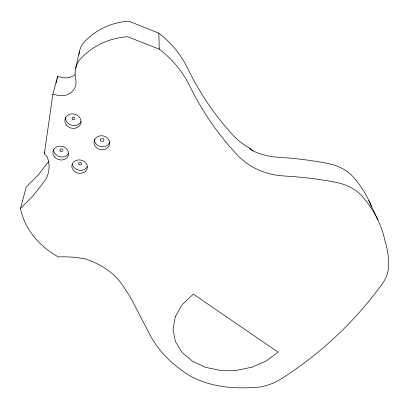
<?xml version="1.0" encoding="UTF-8"?>
<svg xmlns="http://www.w3.org/2000/svg" width="409" height="409" viewBox="0 0 409 409"><rect width="100%" height="100%" fill="white"/><g stroke="black" fill="none" stroke-linecap="round" stroke-linejoin="round"><path stroke-width="0.61" d="M52.863 94.28L56.084 94.914A16.191 14.519 24.2 0 0 75.711 79.085A27.94 25.793 19.4 0 1 78.978 60.629A70.22 64.515 8.1 0 1 127.644 36.728L159.285 49.198A105.261 93.789 13.4 0 1 187.716 82.097L192.838 92.137A462.625 348.974 -53.7 0 0 237.588 155.262A76.641 67.495 -26 0 0 284.199 175.988A295.012 204.014 -6.8 0 1 335.723 182.296A56.452 45.174 -17.4 0 1 359.981 193.953A147.168 115.936 -9 0 1 385.027 241.177A112.986 88.104 -12 0 1 388.524 261.78L388.55 266.433A45.016 34.32 -17.1 0 1 379.368 287.731A478.29 410.171 26.8 0 1 281.545 378.673A47.602 34.607 -8.4 0 1 260.978 386.873A128.661 99.377 -9.7 0 1 228.779 387.226A92.132 69.372 -8.6 0 1 191.688 376.822A152.992 117.812 -12.8 0 1 148.579 332.261L132.976 302.072A152.848 109.658 8.9 0 0 125.727 290.129L123.508 286.622A69.085 52.178 5.8 0 0 85.036 258.877A83.385 62.326 4.9 0 0 58.4 256.964A82.521 69.361 6.5 0 1 20.45 208.467L32.914 195.988L44.06 181.806A35.685 29.688 18 0 0 47.081 156.591L44.341 153.748L52.863 94.28L57.618 76.457L60.675 77.076A15.414 13.967 27 0 0 74.924 74.76M57.296 78.666L57.618 76.457M75.639 68.661L79.341 51.795M44.341 153.748L44.801 151.892M56.099 83.17L56.994 79.791M20.45 208.467L26.242 187.066L38.201 174.945L48.896 161.177M253.186 150.998A287.737 216.003 6.7 0 0 249.838 148.145A73.037 65.241 -27.8 0 1 233.559 135.716A433.959 332.108 -54.8 0 1 190.758 74.576L185.87 64.883A100.282 90.614 15.3 0 0 158.815 33.165L128.774 21.14A66.851 62.265 10.1 0 0 82.531 44.065A26.59 24.811 22.9 0 0 78.922 54.561M368.744 200.308L377.875 219.924M249.838 148.145L250.16 149.505A73.283 65.399 -27.7 0 0 278.57 157.291A284.756 201.77 -6.8 0 1 328.008 163.518A54.187 44.192 -18 0 1 351.362 174.919A141.458 113.707 -9.2 0 1 371.449 206.555M158.815 33.165L159.285 49.198M109.817 141.841A7.878 6.958 10.6 0 1 101.023 146.719A7.878 6.958 10.6 0 1 94.356 139.147M87.199 166.616A7.771 6.682 11.5 0 1 79.055 170.236A7.771 6.682 11.5 0 1 72.424 164.137M68.651 153.201A7.919 6.815 14.9 0 1 59.77 156.759A7.919 6.815 14.9 0 1 53.533 149.438M80.916 121.58A8.114 7.183 17 0 1 71.779 125.307A8.114 7.183 17 0 1 65.46 117.577M109.719 142.312C109.985 144.822 108.656 147.266 106.534 148.585A7.935 6.994 10.4 0 1 94.765 145.558A7.935 6.994 10.4 0 1 99.658 135.911A7.935 6.994 10.4 0 1 109.719 142.312M175.313 316.678L173.043 329.332L175.42 341.561L182.097 352.44L192.445 361.229L205.615 367.364L220.63 370.477L236.453 370.406L251.995 367.159L266.203 360.948L278.074 352.154L193.345 294.148L182.22 304.603L175.313 316.678M85.742 171.08L84.305 172.24L80.599 173.365A7.822 6.708 11.4 0 1 71.887 165.328A7.822 6.708 11.4 0 1 82.608 160.563A7.822 6.708 11.4 0 1 85.742 171.08M100.813 140.752A1.733 1.529 10.6 0 0 103.784 140.578A1.733 1.529 10.6 0 0 102.01 138.365A1.733 1.529 10.6 0 0 100.813 140.752M60.21 150.906A1.513 1.304 14.9 0 0 62.776 150.757A1.513 1.304 14.9 0 0 61.176 148.861A1.513 1.304 14.9 0 0 60.21 150.906M78.891 164.403A1.513 1.304 11.5 0 0 81.478 164.249A1.513 1.304 11.5 0 0 79.898 162.363A1.513 1.304 11.5 0 0 78.891 164.403M72.362 119.096A1.457 1.288 17 0 0 74.837 118.953A1.457 1.288 17 0 0 73.313 117.071A1.457 1.288 17 0 0 72.362 119.096M54.52 156.908A7.97 6.846 14.7 0 0 68.083 156.151A7.97 6.846 14.7 0 0 59.673 146.161A7.97 6.846 14.7 0 0 54.52 156.908M66.509 125.139A8.175 7.219 16.7 0 0 80.42 124.382A8.175 7.219 16.7 0 0 71.907 113.83A8.175 7.219 16.7 0 0 66.509 125.139"/></g></svg>
